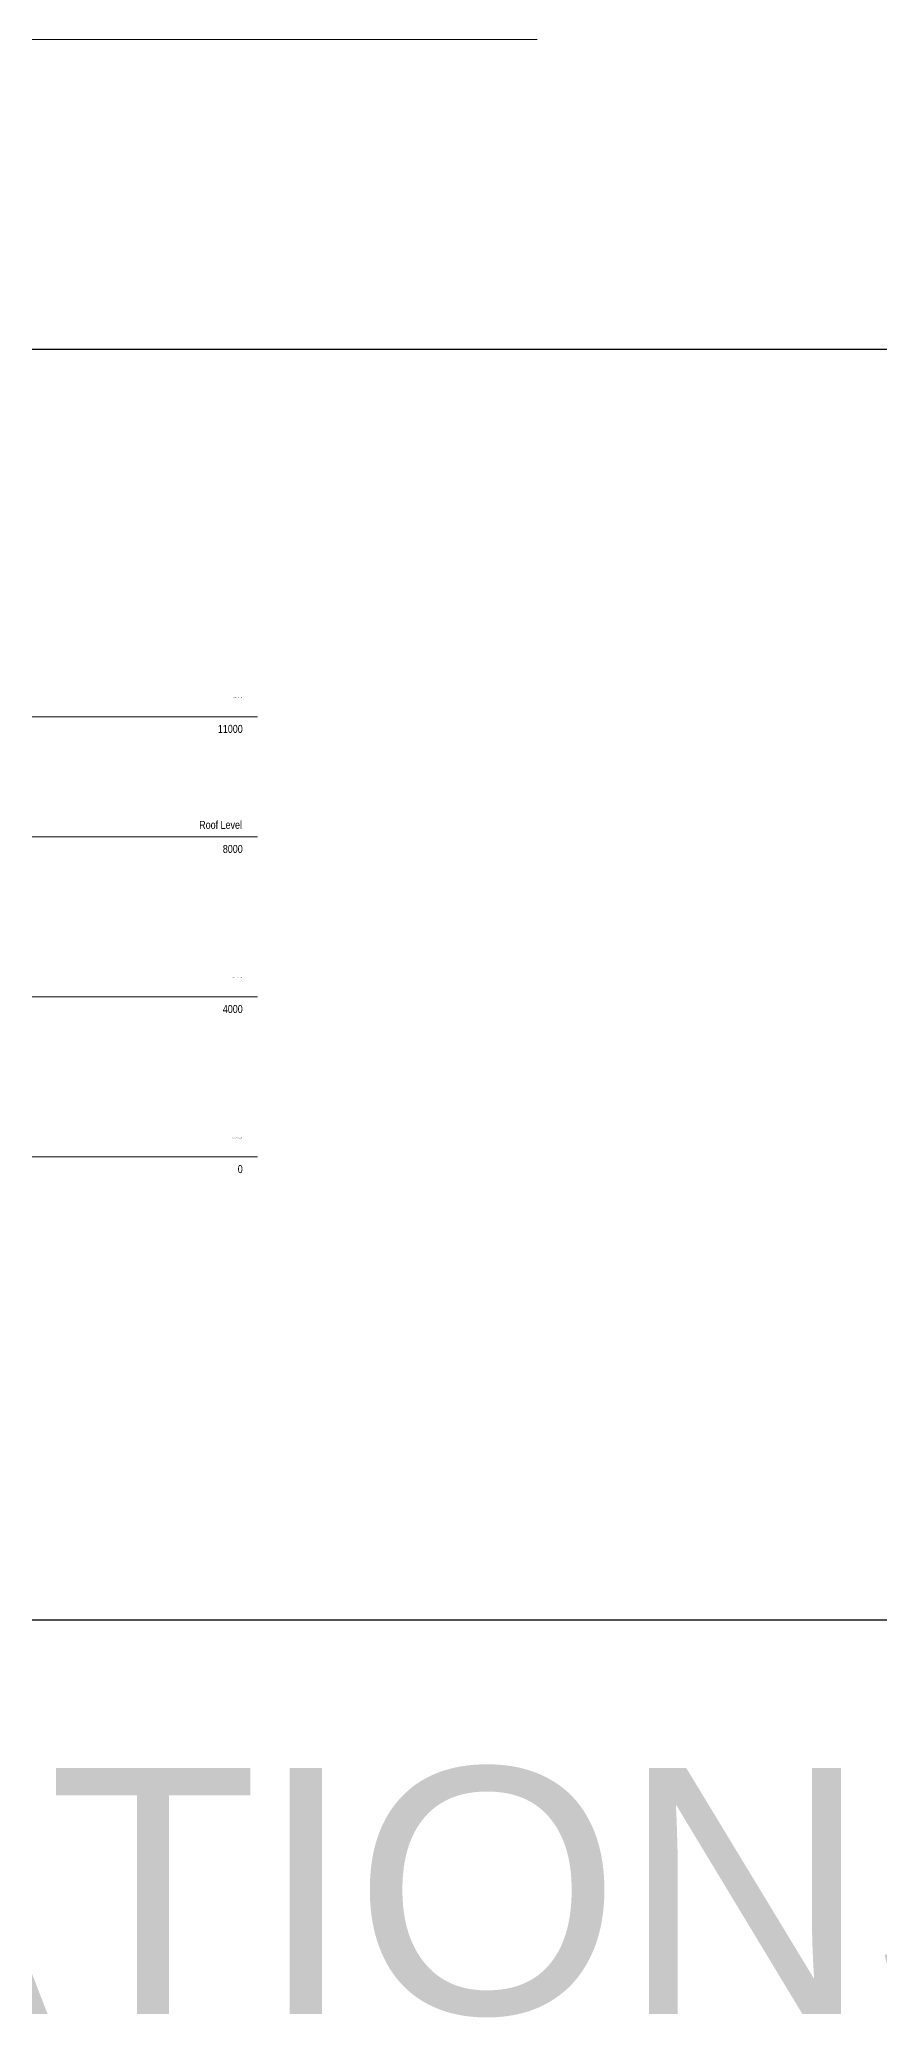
# Model space of a CAD drawing. Header units: millimetres. Extents: x -31954 to 493870, y 99509 to 604061.
# Drawn here: x 204204 to 225193, y 149319 to 198746 of the extents above; entities that cross this region are included whole.
import ezdxf

# ---------------------------------------------------------------- set-up
doc = ezdxf.new("R2010")
doc.units = ezdxf.units.MM
doc.header["$LTSCALE"] = 10
doc.linetypes.add('Center', pattern=[2, 1.25, -0.25, 0.25, -0.25])
doc.layers.add('A-FLOR-LEVL', color=6, linetype='Continuous', lineweight=9)
doc.layers.add('S-CONC INSTRUCTIONS', color=210, linetype='Continuous', lineweight=9)
doc.styles.add('AnnoText', font='arial.ttf', dxfattribs={"width": 0.8, "height": 2})
doc.styles.add('Revit_Arial', font='arial.ttf')

msp = doc.modelspace()

# ---------------------------------------------------------------- linework, layer by layer
at = {"layer": 'Defpoints'}
msp.add_lwpolyline([(109289.5, 159256.2), (437151.1, 159256.2), (437151.1, 190996.9), (109289.5, 190996.9)], close=True, dxfattribs=at)
at = {"layer": 'S-CONC INSTRUCTIONS'}
msp.add_line((136499.6, 198745.6), (216640.9, 198745.6), dxfattribs=at)

# ---------------------------------------------------------------- texts
at = {"layer": 'Defpoints', "style": 'Revit_Arial'}
msp.add_text('STRUCTURAL ELEVATIONS AND SECTIONS', height=6147.081, dxfattribs=at).set_placement((116628.1, 149406.4))

# ---------------------------------------------------------------- next in the draw order: texts
at = {"layer": 'A-FLOR-LEVL', "attachment_point": 3, "line_spacing_factor": 0.938532, "style": 'AnnoText', "bg_fill": 3, "box_fill_scale": 1.25, "bg_fill_color": 0, "bg_fill_transparency": 0}
for s, insert, char_height, width in [('\\fArial|b0|i0|c0|p34|;Penthouse Level', (209262.5, 182310.6), 20, 3664.439), ('\\fArial|b0|i0|c0|p34|;11000', (209281.3, 181619.4), 200, 1367.865), ('\\fArial|b0|i0|c0|p34|;Roof Level', (209262.5, 179221.6), 200, 2586.554), ('\\fArial|b0|i0|c0|p34|;8000', (209281.3, 178619.4), 200, 1094.292), ('\\fArial|b0|i0|c0|p34|;Second Floor Level', (209262.5, 175310.6), 20, 4233.183), ('\\fArial|b0|i0|c0|p34|;4000', (209281.3, 174619.4), 200, 1094.292), ('\\fArial|b0|i0|c0|p34|;Ground Floor Level', (209262.5, 171310.6), 20, 4204.386), ('\\fArial|b0|i0|c0|p34|;0', (209281.3, 170619.4), 200, 273.573)]:
    msp.add_mtext(s, dxfattribs=dict(at, insert=insert, char_height=char_height, width=width))

# ---------------------------------------------------------------- next in the draw order: linework, layer by layer
at = {"layer": 'A-FLOR-LEVL', "linetype": 'Center'}
for p, q in [((171850.5, 181822), (209649.8, 181822)), ((171850.5, 178822), (209649.8, 178822)), ((171850.5, 174822), (209649.8, 174822)), ((171850.5, 170822), (209649.8, 170822))]:
    msp.add_line(p, q, dxfattribs=at)

doc.saveas('drawing.dxf')
